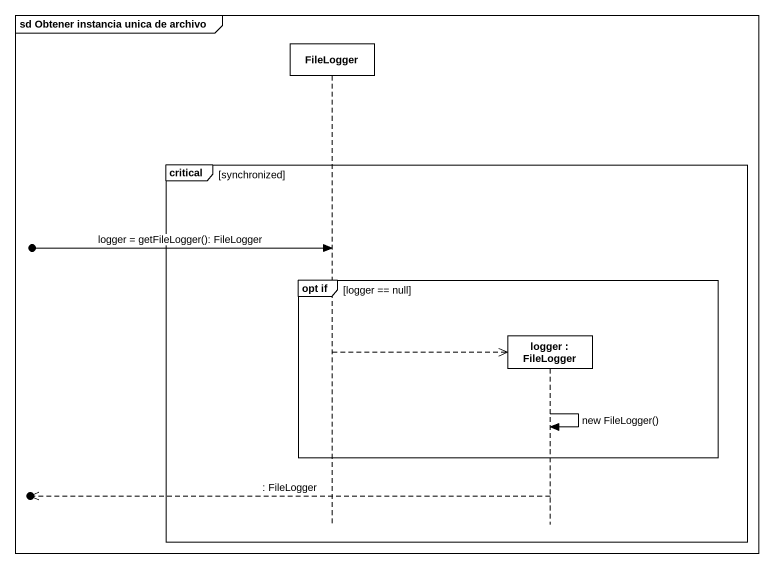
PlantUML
@startuml
mainframe sd Obtener instancia unica de archivo
hide footbox
participant FileLogger
participant "logger : FileLogger" as logger

critical synchronized
  [o-> FileLogger : logger = getFileLogger(): FileLogger
  group opt if [logger == null]
    FileLogger -->> logger **
    logger -> logger : new FileLogger()
  end
  [o<<-- logger : : FileLogger
end
@enduml
